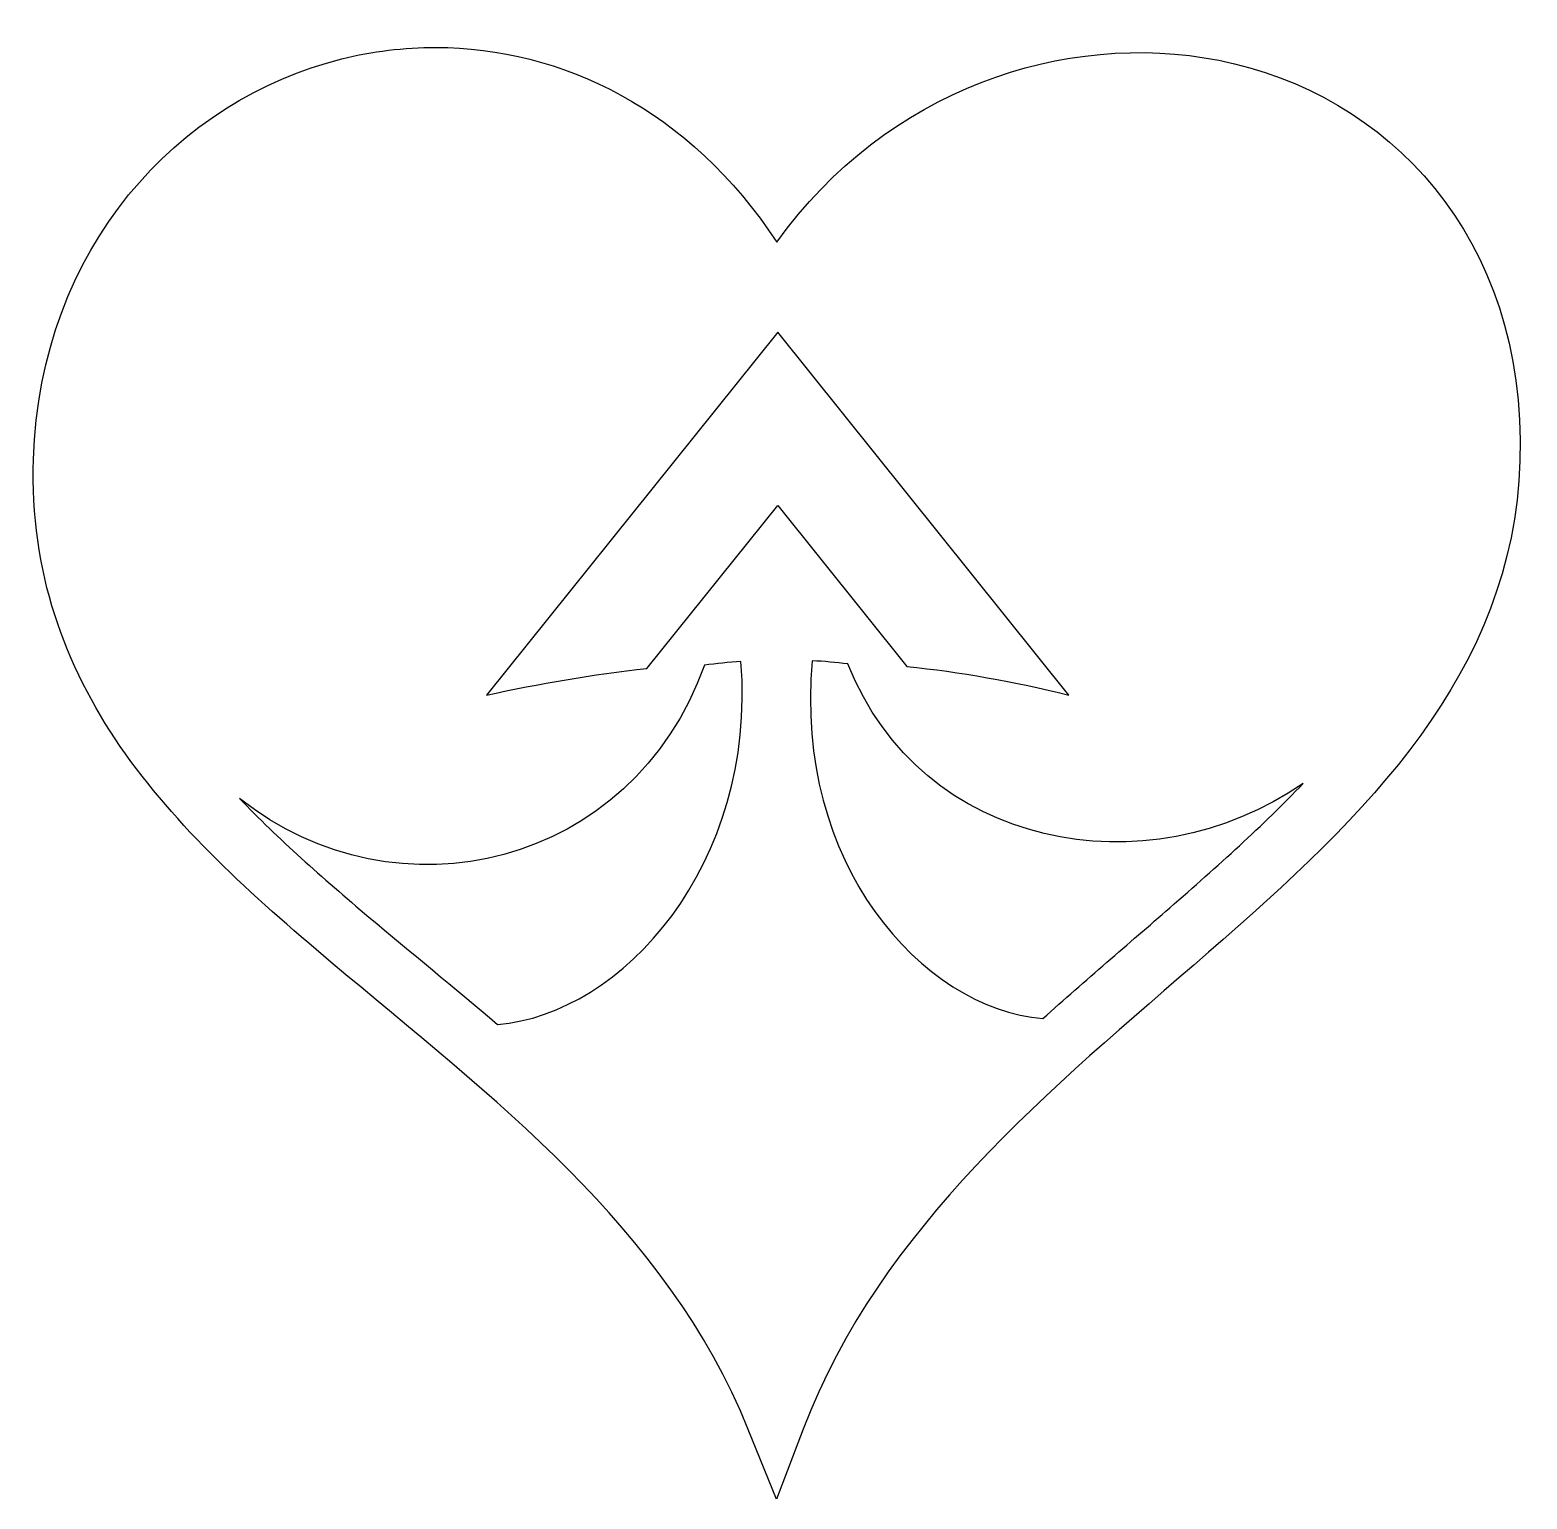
# Model space of a CAD drawing. Header units: centimetres. Extents: x -10 to 10, y -10.1 to 9.6.
import ezdxf

# ---------------------------------------------------------------- set-up
doc = ezdxf.new("R2010")
doc.units = ezdxf.units.CM
doc.header["$MEASUREMENT"] = 0
doc.layers.add('Layer 1', color=7, linetype='Continuous')

msp = doc.modelspace()

# ---------------------------------------------------------------- linework, layer by layer
at = {"layer": 'Layer 1'}
for points, knots in [([(-4.55895, 9.33228), (-4.9851, 9.33312), (-5.40851, 9.28117), (-5.81935, 9.17854), (-5.81935, 9.17854), (-8.01014, 8.63103), (-9.85407, 6.65803), (-9.94262, 3.82405), (-9.94262, 3.82405), (-9.98985, 2.31435), (-9.52377, 1.05918), (-8.78131, -0.0183), (-8.78131, -0.0183), (-8.03873, -1.09578), (-7.02923, -2.00677), (-5.96251, -2.90428), (-5.96251, -2.90428), (-3.82894, -4.6995), (-1.47618, -6.44099), (-0.37947, -9.15754), (-0.37947, -9.15754), (-0.37947, -9.15754), (-0.00405, -10.08734), (-0.00405, -10.08734), (-0.00405, -10.08734), (-0.00405, -10.08734), (0.35396, -9.15071), (0.35396, -9.15071), (0.35396, -9.15071), (1.39332, -6.43159), (3.66963, -4.60601), (5.77693, -2.77196), (5.77693, -2.77196), (7.88423, -0.93795), (9.85179, 0.94734), (9.94241, 3.7992), (9.94241, 3.7992), (10.03834, 6.81573), (8.15601, 8.7202), (5.9144, 9.16031), (5.9144, 9.16031), (3.84817, 9.56605), (1.47243, 8.77565), (0.00119, 6.72536), (0.00119, 6.72536), (-1.16037, 8.50232), (-2.88015, 9.32881), (-4.55885, 9.33227), (-4.55885, 9.33227), (-4.55885, 9.33227), (-4.55895, 9.33228), (-4.55895, 9.33228)], [0, 0, 0, 0, 0.07142857, 0.07142857, 0.07142857, 0.07142857, 0.14285714, 0.14285714, 0.14285714, 0.14285714, 0.21428571, 0.21428571, 0.21428571, 0.21428571, 0.28571429, 0.28571429, 0.28571429, 0.28571429, 0.35714286, 0.35714286, 0.35714286, 0.35714286, 0.42857143, 0.42857143, 0.42857143, 0.42857143, 0.5, 0.5, 0.5, 0.5, 0.57142857, 0.57142857, 0.57142857, 0.57142857, 0.64285714, 0.64285714, 0.64285714, 0.64285714, 0.71428571, 0.71428571, 0.71428571, 0.71428571, 0.78571429, 0.78571429, 0.78571429, 0.78571429, 0.85714286, 0.85714286, 0.85714286, 0.85714286, 1, 1, 1, 1]), ([(0.01333, 5.52198), (0.01333, 5.52198), (3.91024, 0.66659), (3.91024, 0.66659), (3.91024, 0.66659), (3.17154, 0.85268), (2.44963, 0.97724), (1.74171, 1.05049), (1.74171, 1.05049), (1.74171, 1.05049), (0.01333, 3.20392), (0.01333, 3.20392), (0.01333, 3.20392), (0.01333, 3.20392), (-1.73559, 1.02476), (-1.73559, 1.02476), (-1.73559, 1.02476), (-2.46202, 0.9438), (-3.17702, 0.82067), (-3.88354, 0.6665), (-3.88354, 0.6665), (-3.88354, 0.6665), (0.01333, 5.52198), (0.01333, 5.52198)], [0, 0, 0, 0, 0.14285714, 0.14285714, 0.14285714, 0.14285714, 0.28571429, 0.28571429, 0.28571429, 0.28571429, 0.42857143, 0.42857143, 0.42857143, 0.42857143, 0.57142857, 0.57142857, 0.57142857, 0.57142857, 0.71428571, 0.71428571, 0.71428571, 0.71428571, 1, 1, 1, 1]), ([(-0.47789, 1.11838), (-0.26296, -1.5985), (-2.06707, -3.60502), (-3.73452, -3.73823), (-3.73452, -3.73823), (-4.31484, -3.24233), (-4.89878, -2.76963), (-5.45518, -2.30144), (-5.45518, -2.30144), (-6.0799, -1.77582), (-6.6697, -1.25449), (-7.1866, -0.71436), (-7.1866, -0.71436), (-5.08423, -2.38893), (-1.93057, -1.63362), (-0.9664, 1.0688), (-0.9664, 1.0688), (-0.80473, 1.08976), (-0.642, 1.10654), (-0.47788, 1.11831), (-0.47788, 1.11831), (-0.47788, 1.11831), (-0.47789, 1.11838), (-0.47789, 1.11838)], [0, 0, 0, 0, 0.14285714, 0.14285714, 0.14285714, 0.14285714, 0.28571429, 0.28571429, 0.28571429, 0.28571429, 0.42857143, 0.42857143, 0.42857143, 0.42857143, 0.57142857, 0.57142857, 0.57142857, 0.57142857, 0.71428571, 0.71428571, 0.71428571, 0.71428571, 1, 1, 1, 1]), ([(0.47565, 1.12723), (0.63353, 1.11867), (0.79292, 1.10463), (0.95375, 1.08515), (0.95375, 1.08515), (1.92901, -1.39095), (4.94748, -1.95769), (7.04251, -0.51479), (7.04251, -0.51479), (6.50689, -1.0747), (5.90035, -1.6198), (5.25956, -2.17747), (5.25956, -2.17747), (4.70644, -2.6589), (4.13055, -3.14767), (3.56137, -3.6601), (3.56137, -3.6601), (1.932, -3.52128), (0.22399, -1.5708), (0.47569, 1.12723), (0.47569, 1.12723), (0.47569, 1.12723), (0.47565, 1.12723), (0.47565, 1.12723)], [0, 0, 0, 0, 0.14285714, 0.14285714, 0.14285714, 0.14285714, 0.28571429, 0.28571429, 0.28571429, 0.28571429, 0.42857143, 0.42857143, 0.42857143, 0.42857143, 0.57142857, 0.57142857, 0.57142857, 0.57142857, 0.71428571, 0.71428571, 0.71428571, 0.71428571, 1, 1, 1, 1])]:
    msp.add_open_spline(points, degree=3, knots=knots, dxfattribs=at)

doc.saveas('drawing.dxf')
